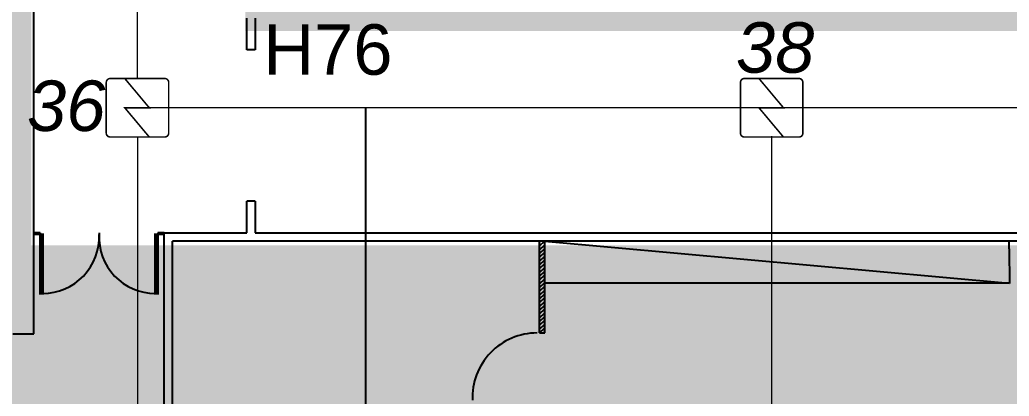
# Model space of a CAD drawing. Header units: metres. Extents: x -331 to 2982, y 362 to 2539.
# Drawn here: x 825.85 to 837.62, y 912.29 to 916.77 of the extents above; entities that cross this region are included whole.
import ezdxf

# ---------------------------------------------------------------- set-up
doc = ezdxf.new("R2010")
doc.units = ezdxf.units.M
for name, color, linetype in [('72_EGR_BASE_PRIMITIVE', 7, 'Continuous'), ('CX', 251, 'Continuous'), ('DET. FUMAÇA', 1, 'Continuous'), ('Div', 251, 'Continuous'), ('Pis', 251, 'Continuous')]:
    doc.layers.add(name, color=color, linetype=linetype)
doc.layers.add('_salas', color=251, linetype='Continuous', plot=False)
doc.styles.add('X3G_ENTITY_1416991F', font='arial.ttf', dxfattribs={"height": 0.6})
doc.styles.add('X3G_ENTITY_14169927', font='arial.ttf', dxfattribs={"height": 0.6})
doc.styles.add('X3G_ENTITY_14228DE6', font='arial.ttf', dxfattribs={"height": 0.6})
pattern_1 = [(45, (70.16357306365512, 506.1215860608975), (-0.02245064030267288, 0.02245064030267288), [])]

# ---------------------------------------------------------------- blocks, each defined once
blk = doc.blocks.new('Detector de fumaça')
at = {"layer": 'DET. FUMAÇA', "linetype": 'Continuous', "lineweight": 15, "const_width": 0.01870277497772515}
blk.add_lwpolyline([(774.59948291868, 539.8157648447526), (775.2490596285452, 539.8157648447526, -0.414213562373095), (775.2958165659895, 539.7690079073084), (775.2958165659895, 539.1669315525518, -0.414213562373095), (775.2490596285452, 539.1201746151075), (774.59948291868, 539.1201746151075, -0.414213562373095), (774.5527259812357, 539.1669315525518), (774.5527259812357, 539.7690079073084, -0.414213562373095)], format="xyb", close=True, dxfattribs=at)
blk.add_lwpolyline([(774.7729620717275, 539.8157648447526), (775.0644559117889, 539.46796972993), (774.7729620717275, 539.46796972993), (775.0644559117889, 539.1201746151075)], dxfattribs=at)

msp = doc.modelspace()

# ---------------------------------------------------------------- hatches: boundary and pattern name
at = {"layer": '_salas', "transparency": 33554559}
h = msp.add_hatch(color=256, dxfattribs=at)
h.dxf.hatch_style = 1
h.paths.add_polyline_path([(875.3713321432031, 941.383304745507), (874.471332143203, 941.383304745507), (874.471332143203, 941.7333047455071), (874.3713321432031, 941.7333047455071), (874.3713321432031, 940.9547542646538), (870.1713321432032, 940.9547542646538), (870.1713321432032, 941.7333047455071), (869.8713321432031, 941.7333047455071), (869.8713321432031, 941.1333047455067), (828.9213321432032, 941.133304745507), (828.9213321432032, 940.9333047455069), (829.1313321432033, 940.9333047455069), (829.1313321432033, 938.2333047455071), (828.5313321432029, 938.2333047455071), (828.5313321432029, 916.633304745507), (875.3713321432031, 916.633304745507)])
h = msp.add_hatch(color=256, dxfattribs=at)
h.dxf.hatch_style = 1
h.paths.add_polyline_path([(870.1561862654532, 914.0861352076514), (825.9811862654531, 914.0861352076514), (825.9811862654531, 926.767788540381), (825.7311862654531, 926.767788540381), (825.7311862654531, 919.7861352076515), (819.706186265453, 919.7861352076515), (819.706186265453, 919.9361352076514), (819.5061862654527, 919.9361352076514), (819.5061862654527, 904.1361352076515), (819.706186265453, 904.1361352076515), (819.706186265453, 905.9261352076514), (875.3561862654531, 905.9261352076514), (875.3561862654531, 909.3915764336072), (874.1311862654527, 909.3915764336072), (874.1311862654527, 910.2861352076515), (874.4811862654531, 910.2861352076515), (874.4811862654531, 910.3861352076515), (870.9311862654529, 910.3861352076515), (870.9311862654529, 910.2861352076515), (871.2811862654532, 910.2861352076515), (871.2811862654532, 909.3915764336072), (870.1561862654532, 909.3915764336072)])
at = {"layer": 'Div', "lineweight": 0}
h = msp.add_hatch(dxfattribs=at)
h.set_pattern_fill('ANSI31', color=256, scale=0.01, style=0)
h.set_pattern_definition(pattern_1)
h.paths.add_polyline_path([(832.0936070579007, 914.1361352075187), (832.0336070579003, 914.1361352075187), (832.0336070579003, 913.0461352075185), (832.0936070579007, 913.0461352075188)])
at = {"layer": 'Pis'}
h = msp.add_hatch(dxfattribs=at)
h.set_pattern_fill('ANSI31', color=256, scale=0.01, style=0)
h.set_pattern_definition(pattern_1)
h.paths.add_polyline_path([(832.0936070579007, 914.1361352075187), (832.0336070579003, 914.1361352075187), (832.0336070579003, 913.0461352075185), (832.0936070579007, 913.0461352075188)])

# ---------------------------------------------------------------- linework, layer by layer
at = {"layer": '72_EGR_BASE_PRIMITIVE', "color": 150, "true_color": 0x007fff}
msp.add_polyline3d([(829.9652709960938, 911.892822265625, 0), (829.9652709960938, 915.7227172851562, 2.345145975047295e-16)], dxfattribs=at)
at = {"layer": 'CX', "color": 251, "ltscale": 8, "true_color": 0x606060}
msp.add_arc((832.0036070579001, 912.2755727075186), 0.7705624999999969, 90, 182.189381183704, dxfattribs=at)
at = {"layer": 'Div', "color": 150, "linetype": 'Continuous', "lineweight": 0}
for p, q in [((827.2462516503979, 916.0704880096717), (827.2462516503979, 942.9102474722742)), ((873.9333002615928, 915.7226928948492), (827.2518139322524, 915.7226928948492)), ((827.2462516503979, 915.3748977800267), (827.2462516503979, 909.4567719133626)), ((834.7958317834286, 911.9021715866903), (834.7958317834286, 915.3869182899566))]:
    msp.add_line(p, q, dxfattribs=at)
at = {"layer": 'Div', "lineweight": 0}
for p, q in [((832.0336070579001, 913.0461352075185), (832.0336070579001, 914.1361352075185)), ((832.0936070579005, 913.0461352075185), (832.0936070579005, 914.1361352075185)), ((837.6236070579002, 914.0461352075183), (837.6236070579002, 914.1361352075185)), ((832.0336070579001, 913.0461352075185), (832.0936070579005, 913.0461352075185))]:
    msp.add_line(p, q, dxfattribs=at)
at = {"layer": 'Pis'}
for p, q in [((826.0136070579006, 913.0361352075186), (826.0136070579006, 926.917788540248)), ((828.5486070579004, 916.4111352075186), (828.5486070579004, 916.7861352075186)), ((828.6486070579003, 916.7861352075186), (828.6486070579003, 916.4111352075186)), ((828.6486070579003, 916.4111352075186), (828.5486070579004, 916.4111352075186)), ((828.5486070579004, 914.2361352075184), (828.5486070579004, 914.6111352075184)), ((828.6486070579003, 914.6111352075184), (828.5486070579004, 914.6111352075184)), ((828.6486070579003, 914.6111352075184), (828.6486070579003, 914.2361352075184)), ((826.0886070579004, 914.2361352075184), (826.0136070579006, 914.2361352075184)), ((826.0886070579004, 914.2161352075184), (826.0136070579006, 914.2161352075184)), ((826.0886070579004, 914.2361352075184), (826.0886070579004, 914.2161352075184)), ((826.7886070579002, 914.2361352075184), (826.7886070579002, 914.2161352075184)), ((827.5636070579003, 914.2361352075184), (827.4886070579, 914.2361352075184)), ((827.4886070579, 914.2361352075184), (827.4886070579, 914.2161352075184)), ((827.5636070579003, 914.2161352075184), (827.4886070579, 914.2161352075184)), ((827.5636070579003, 908.5161352075183), (827.5636070579003, 914.2361352075184)), ((827.5636070579003, 914.2361352075184), (828.5486070579004, 914.2361352075184)), ((827.6636070579002, 906.0961352075185), (827.6636070579002, 914.1361352075185)), ((838.0486070579004, 914.1361352075185), (827.6636070579002, 914.1361352075185)), ((828.6486070579003, 914.2361352075184), (838.0486070579004, 914.2361352075186)), ((832.0336070579001, 913.0461352075185), (832.0336070579001, 914.1361352075185)), ((832.0936070579005, 913.0461352075185), (832.0936070579005, 914.1361352075185)), ((832.0936070579005, 914.1361352075185), (837.6236070579012, 913.6361352075185)), ((837.6236070579002, 914.0461352075183), (837.6236070579002, 914.1361352075185)), ((832.0936070579005, 913.6161352075185), (832.0936070579005, 914.0461352075183)), ((837.6236070579002, 914.0461352075183), (837.6271943680356, 913.6358108575968)), ((837.6236070579012, 913.6361352075185), (832.0936070579005, 913.6361352075185)), ((825.7636070579006, 913.0361352075186), (826.0136070579006, 913.0361352075186)), ((832.0336070579001, 913.0461352075185), (832.0936070579005, 913.0461352075185))]:
    msp.add_line(p, q, dxfattribs=at)
at = {"layer": 'Pis', "const_width": 0.03}
for points in [[(826.0886070579004, 914.2161352075184), (826.1186070579001, 914.2161352075184), (826.1186070579001, 913.5161352075186), (826.0886070579004, 913.5161352075186)], [(827.4886070579, 914.2161352075184), (827.4586070579003, 914.2161352075184), (827.4586070579003, 913.5161352075186), (827.4886070579, 913.5161352075186)]]:
    msp.add_lwpolyline(points, close=True, dxfattribs=at)
at = {"layer": 'Pis'}
for centre, start, end in [((826.1186070579001, 914.1867780646614), 270, 2.508903245361266), ((827.4586070579003, 914.1867780646614), 177.4910967546387, 270)]:
    msp.add_arc(centre, 0.670642857142866, start, end, dxfattribs=at)

# ---------------------------------------------------------------- block references
at = {"layer": 'DET. FUMAÇA', "linetype": 'Continuous', "lineweight": 0}
for p in [(52.3219803767854, 376.2547231649191), (59.87156050981594, 376.2547231649191)]:
    msp.add_blockref('Detector de fumaça', p, dxfattribs=at)

# ---------------------------------------------------------------- texts
at = {"layer": 'Div', "color": 96, "linetype": 'Continuous', "lineweight": 0, "true_color": 0x008000, "insert": (828.7443084554578, 916.7153672202043), "char_height": 0.6, "width": 13.3188035564217, "attachment_point": 1, "style": 'X3G_ENTITY_14228DE6'}
msp.add_mtext('H76', dxfattribs=at)
at = {"layer": 'Div', "color": 5, "linetype": 'Continuous', "lineweight": 0, "true_color": 0x0000ff, "char_height": 0.6, "attachment_point": 1}
for s, insert, style in [('{\\fArial|b0|i1|c0|p34;38}', (834.3711472739894, 916.7392587851746), 'X3G_ENTITY_14169927'), ('{\\fArial|b0|i1|c0|p34;36}', (825.9319894806065, 916.0465965898928), 'X3G_ENTITY_1416991F')]:
    msp.add_mtext_dynamic_manual_height_columns(s, width=13.3188035564217, gutter_width=2.5, heights=[0], dxfattribs=dict(at, insert=insert, style=style))

doc.saveas('drawing.dxf')
